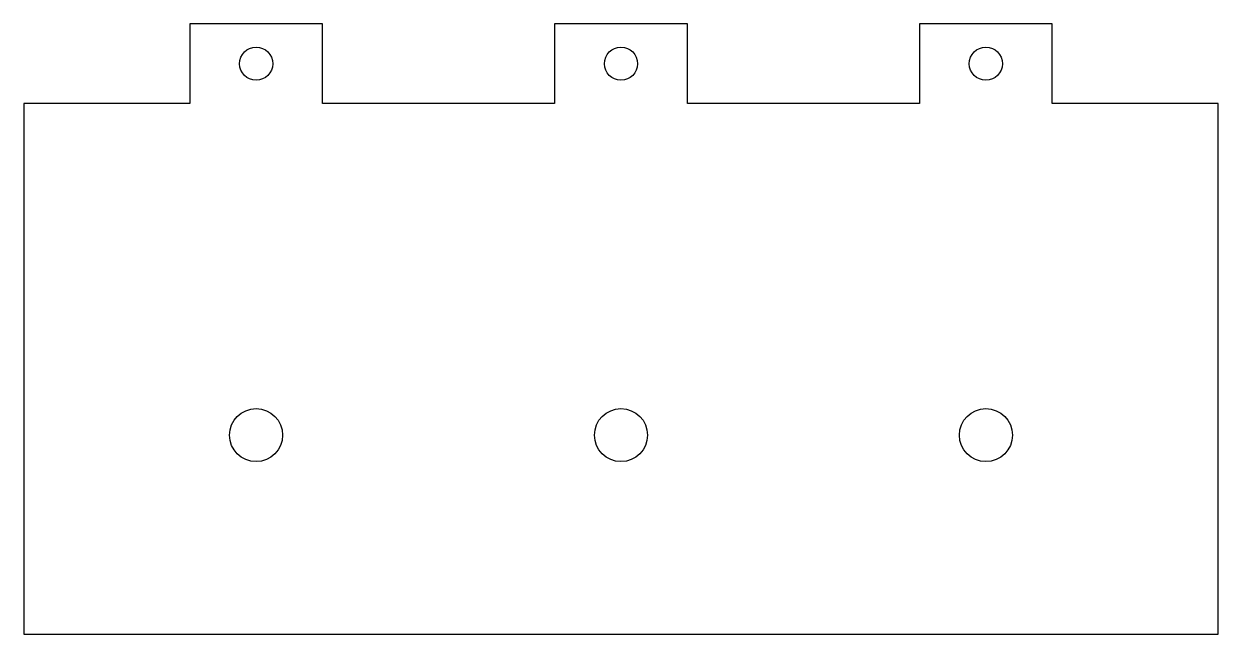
# Model space of a CAD drawing. Header units: metres. Extents: x 0 to 180, y 0 to 92.
import ezdxf

# ---------------------------------------------------------------- set-up
doc = ezdxf.new("R2010")
doc.units = ezdxf.units.M
doc.layers.add('HOLE', color=7, linetype='Continuous')
doc.layers.add('OUTER', color=7, linetype='Continuous')

msp = doc.modelspace()

# ---------------------------------------------------------------- linework, layer by layer
for centre in [(35, 86), (90, 86), (145, 86)]:
    msp.add_circle(centre, 2.5)
at = {"layer": 'HOLE'}
for centre in [(35, 30), (90, 30), (145, 30)]:
    msp.add_circle(centre, 4, dxfattribs=at)
at = {"layer": 'OUTER'}
msp.add_lwpolyline([(0, 0), (180, 0), (180, 80), (155, 80), (155, 92), (135, 92), (135, 80), (100, 80), (100, 92), (80, 92), (80, 80), (45, 80), (45, 92), (25, 92), (25, 80), (0, 80), (0, 0)], dxfattribs=at)

doc.saveas('drawing.dxf')
